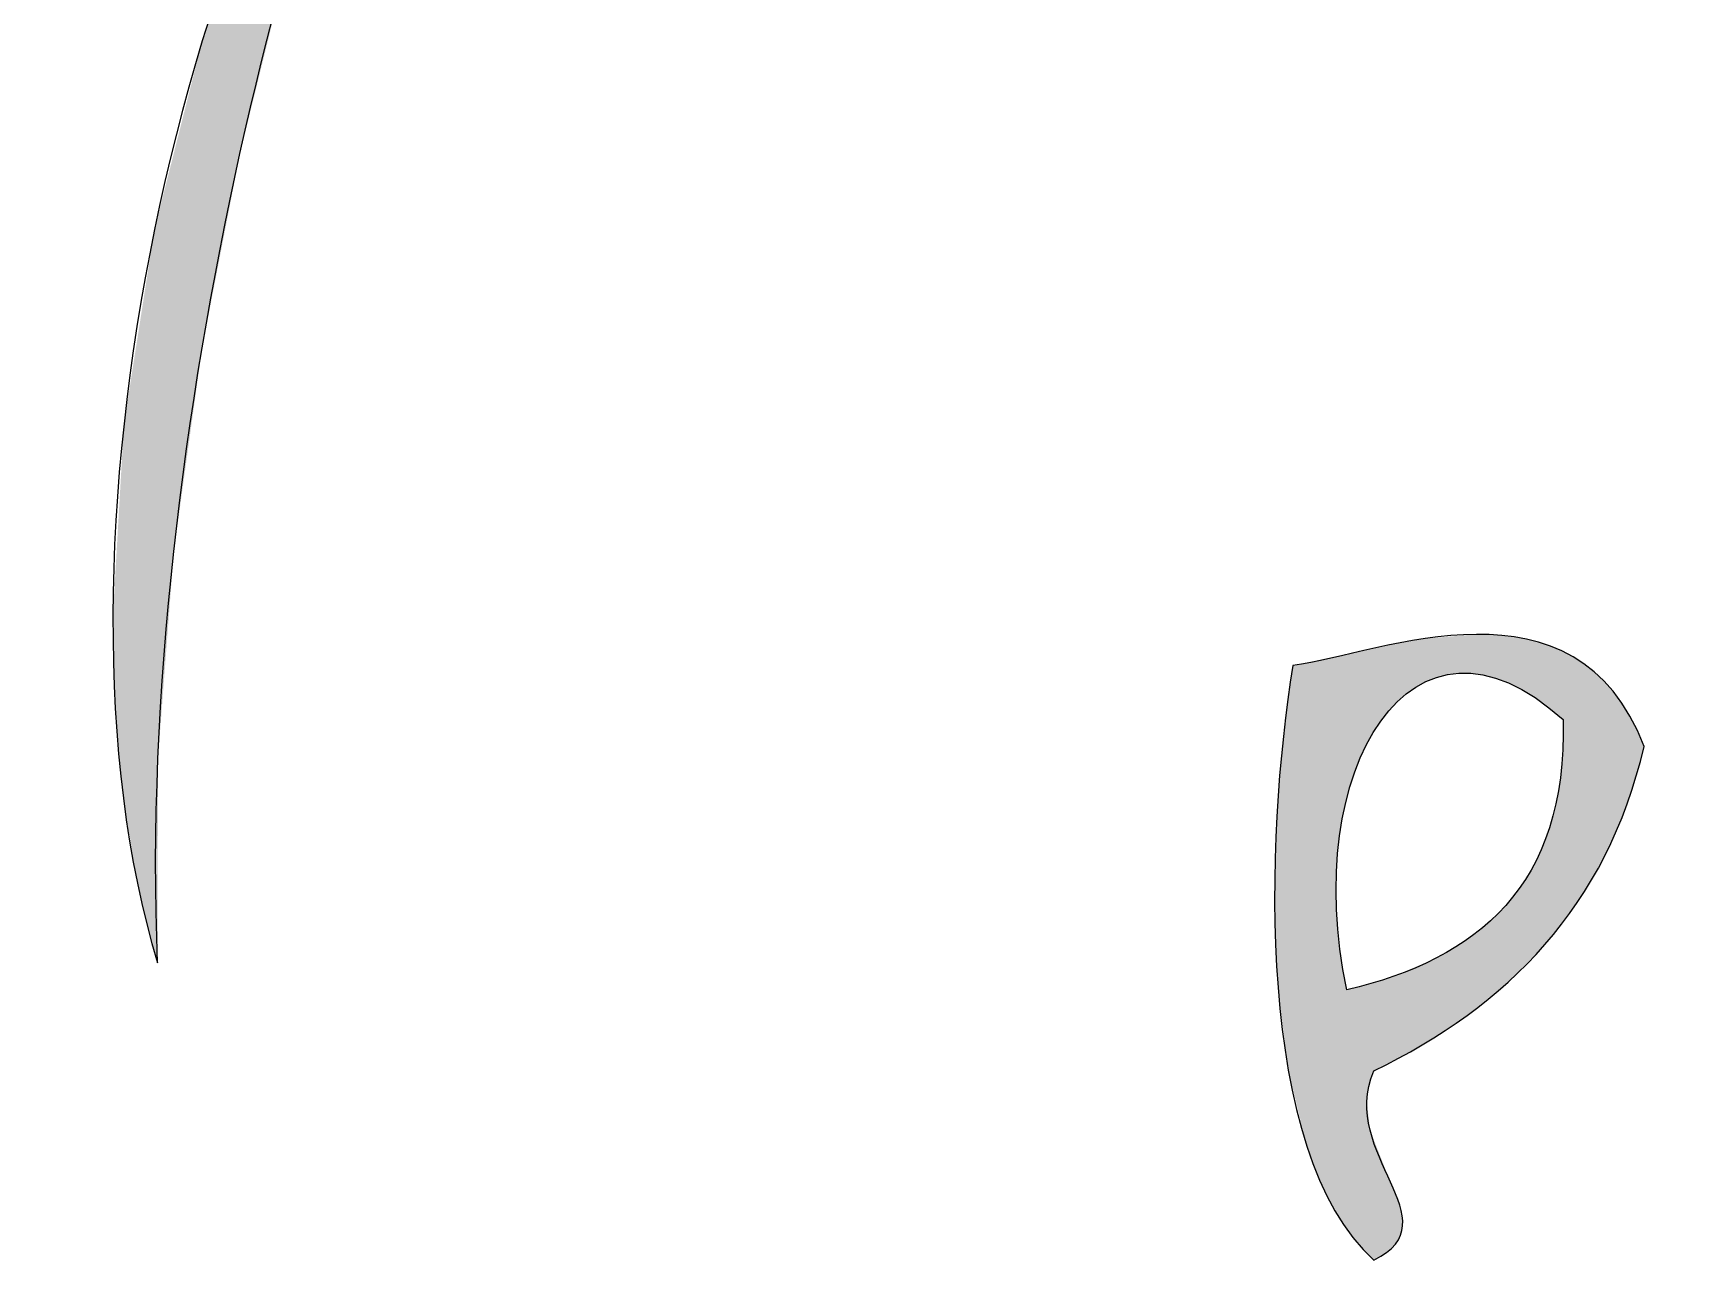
# Model space of a CAD drawing. Extents: x 1.3 to 10.6, y -15.3 to -4.1.
# Drawn here: x 2.278 to 5.085, y -15.34 to -13.246 of the extents above; entities that cross this region are included whole.
import ezdxf

# ---------------------------------------------------------------- set-up
doc = ezdxf.new("R2010")
doc.units = 0
doc.layers.add('_____2', color=7, linetype='CONTINUOUS')

# ---------------------------------------------------------------- blocks, each defined once
blk = doc.blocks.new('*U20')
at = {"layer": '_____2', "color": 7}
for points in [[(4.6148, -14.3798), (4.6112, -14.2871), (4.6148, -14.2864)], [(4.6374, -14.362), (4.6148, -14.2864), (4.6374, -14.2822)], [(4.6481, -14.357), (4.6374, -14.2822), (4.6481, -14.2802)], [(4.6533, -14.3545), (4.6481, -14.2802), (4.6533, -14.2792)], [(4.6725, -14.3455), (4.6533, -14.2792), (4.6725, -14.2776)], [(4.6726, -14.3455), (4.6725, -14.2776), (4.6726, -14.2776)], [(4.7056, -14.3393), (4.6726, -14.2776), (4.7056, -14.2749)], [(4.7108, -14.3384), (4.7056, -14.2749), (4.7108, -14.2745)], [(4.7246, -14.3393), (4.7108, -14.2745), (4.7246, -14.2733)], [(4.7108, -14.3384), (4.7108, -14.2745), (4.7246, -14.3393)], [(4.7364, -14.3401), (4.7246, -14.2733), (4.7364, -14.2723)], [(4.7246, -14.3393), (4.7246, -14.2733), (4.7364, -14.3401)], [(4.7406, -14.3404), (4.7364, -14.2723), (4.7406, -14.272)], [(4.7364, -14.3401), (4.7364, -14.2723), (4.7406, -14.3404)], [(4.7406, -14.3404), (4.7406, -14.272), (4.7518, -14.3412)], [(4.7518, -14.3412), (4.7518, -14.2724), (4.7648, -14.3453)], [(4.7648, -14.3453), (4.7648, -14.273), (4.7839, -14.3513)], [(4.7839, -14.3513), (4.7839, -14.2737), (4.7906, -14.3534)], [(4.7906, -14.3534), (4.7906, -14.2747), (4.7946, -14.3546)], [(4.7946, -14.3546), (4.7946, -14.2753), (4.7953, -14.3549)], [(4.7953, -14.3549), (4.7953, -14.2754), (4.8137, -14.365)], [(4.8137, -14.365), (4.8137, -14.2782), (4.8262, -14.3719)], [(4.8262, -14.3719), (4.8262, -14.2801), (4.8339, -14.3761)], [(4.8339, -14.3761), (4.8339, -14.2824), (4.8409, -14.38)], [(4.8409, -14.38), (4.8409, -14.2844), (4.8512, -14.3881)], [(4.4992, -15.2554), (4.4731, -14.3155), (4.4992, -14.3099)], [(4.5018, -15.2593), (4.4992, -14.3099), (4.5018, -14.3094)], [(4.4992, -15.2554), (4.4992, -14.3099), (4.5018, -15.2593)], [(4.5019, -14.6761), (4.5018, -14.3094), (4.5019, -14.3094)], [(4.5072, -14.6157), (4.5019, -14.3094), (4.5072, -14.3082)], [(4.5077, -14.6129), (4.5072, -14.3082), (4.5077, -14.3081)], [(4.5178, -14.5586), (4.5077, -14.3081), (4.5178, -14.306)], [(4.5196, -14.5523), (4.5178, -14.306), (4.5196, -14.3056)], [(4.53, -14.5174), (4.5196, -14.3056), (4.53, -14.3033)], [(4.5332, -14.5065), (4.53, -14.3033), (4.5332, -14.3026)], [(4.5531, -14.4601), (4.5332, -14.3026), (4.5531, -14.2983)], [(4.5538, -14.4589), (4.5531, -14.2983), (4.5538, -14.2982)], [(4.5571, -14.4534), (4.5538, -14.2982), (4.5571, -14.2975)], [(4.5593, -14.4499), (4.5571, -14.2975), (4.5593, -14.297)], [(4.5656, -14.4394), (4.5593, -14.297), (4.5656, -14.2957)], [(4.5689, -14.4339), (4.5656, -14.2957), (4.5689, -14.295)], [(4.5773, -14.42), (4.5689, -14.295), (4.5773, -14.2934)], [(4.5875, -14.4082), (4.5773, -14.2934), (4.5875, -14.2915)], [(4.5942, -14.4004), (4.5875, -14.2915), (4.5942, -14.2902)], [(4.5999, -14.3936), (4.5942, -14.2902), (4.5999, -14.2892)], [(4.6024, -14.3907), (4.5999, -14.2892), (4.6024, -14.2887)], [(4.6055, -14.3871), (4.6024, -14.2887), (4.6055, -14.2881)], [(4.6097, -14.3838), (4.6055, -14.2881), (4.6097, -14.2873)], [(4.6112, -14.3826), (4.6097, -14.2873), (4.6112, -14.2871)], [(4.8512, -14.3881), (4.8512, -14.2874), (4.8574, -14.393)], [(4.8574, -14.393), (4.8574, -14.2892), (4.8653, -14.3992)], [(4.8653, -14.3992), (4.8653, -14.2916), (4.867, -14.4005)], [(4.867, -14.4005), (4.867, -14.292), (4.8763, -14.4078)], [(4.8763, -14.4078), (4.8763, -14.2964), (4.8839, -14.4138)], [(4.8839, -14.4138), (4.8839, -14.3), (4.888, -14.417)], [(4.888, -14.417), (4.888, -14.302), (4.8884, -14.4174)], [(4.4273, -15.0467), (4.4198, -14.382), (4.4273, -14.3254)], [(4.4513, -15.1452), (4.4273, -14.3254), (4.4513, -14.3202)], [(4.4273, -15.0467), (4.4273, -14.3254), (4.4513, -15.1452)], [(4.4731, -15.2031), (4.4513, -14.3202), (4.4731, -14.3155)], [(4.4513, -15.1452), (4.4513, -14.3202), (4.4731, -15.2031)], [(4.4731, -15.2031), (4.4731, -14.3155), (4.4992, -15.2554)], [(4.4198, -15.0159), (4.4112, -14.4462), (4.4198, -14.382)], [(4.4198, -15.0159), (4.4198, -14.382), (4.4273, -15.0467)], [(4.8884, -14.7612), (4.888, -14.4688), (4.8884, -14.4174)], [(4.4112, -14.9471), (4.4022, -14.5577), (4.4112, -14.4462)], [(4.4112, -14.9471), (4.4112, -14.4462), (4.4198, -15.0159)], [(4.888, -14.7618), (4.8839, -14.5166), (4.888, -14.4688)], [(4.8839, -14.7671), (4.8763, -14.5609), (4.8839, -14.5166)], [(4.4022, -14.8744), (4.4002, -14.5826), (4.4022, -14.5577)], [(4.4022, -14.8744), (4.4022, -14.5577), (4.4112, -14.9471)], [(4.8763, -14.7769), (4.867, -14.5958), (4.8763, -14.5609)], [(4.4002, -14.8231), (4.3964, -14.7276), (4.4002, -14.5826)], [(4.4002, -14.8231), (4.4002, -14.5826), (4.4022, -14.8744)], [(4.8574, -14.8014), (4.8512, -14.6396), (4.8574, -14.623)], [(4.8653, -14.7911), (4.8574, -14.623), (4.8653, -14.6019)], [(4.867, -14.789), (4.8653, -14.6019), (4.867, -14.5958)], [(4.8512, -14.8078), (4.8409, -14.6601), (4.8512, -14.6396)], [(4.5018, -15.2593), (4.5018, -14.6769), (4.5019, -15.2594)], [(4.8339, -14.8254), (4.8262, -14.6862), (4.8339, -14.6743)], [(4.8409, -14.8182), (4.8339, -14.6743), (4.8409, -14.6601)], [(4.8137, -14.846), (4.7953, -14.7288), (4.8137, -14.7059)], [(4.8262, -14.8331), (4.8137, -14.7059), (4.8262, -14.6862)], [(4.7906, -14.8686), (4.7839, -14.7414), (4.7906, -14.7347)], [(4.7946, -14.8654), (4.7906, -14.7347), (4.7946, -14.7297)], [(4.7953, -14.8646), (4.7946, -14.7297), (4.7953, -14.7288)], [(4.5019, -15.2594), (4.5019, -14.7417), (4.5072, -15.2674)], [(4.7648, -14.8896), (4.7518, -14.7716), (4.7648, -14.7608)], [(4.7839, -14.874), (4.7648, -14.7608), (4.7839, -14.7414)], [(4.7364, -14.9126), (4.7246, -14.7924), (4.7364, -14.7843)], [(4.7406, -14.9092), (4.7364, -14.7843), (4.7406, -14.7809)], [(4.7518, -14.9001), (4.7406, -14.7809), (4.7518, -14.7716)], [(4.5072, -15.2674), (4.5072, -14.8032), (4.5077, -15.2681)], [(4.5077, -15.2681), (4.5077, -14.8092), (4.5178, -15.2831)], [(4.7056, -14.9347), (4.6726, -14.8242), (4.7056, -14.8054)], [(4.7108, -14.9313), (4.7056, -14.8054), (4.7108, -14.8019)], [(4.7246, -14.9222), (4.7108, -14.8019), (4.7246, -14.7924)], [(4.6374, -14.9783), (4.6148, -14.8489), (4.6374, -14.8392)], [(4.6481, -14.9725), (4.6374, -14.8392), (4.6481, -14.8346)], [(4.6533, -14.9691), (4.6481, -14.8346), (4.6533, -14.8324)], [(4.6725, -14.9565), (4.6533, -14.8324), (4.6725, -14.8242)], [(4.6726, -14.9565), (4.6725, -14.8242), (4.6726, -14.8242)], [(4.5178, -15.2831), (4.5178, -14.8678), (4.5196, -15.2858)], [(4.53, -15.3012), (4.5196, -14.8787), (4.53, -14.8757)], [(4.5332, -15.3047), (4.53, -14.8757), (4.5332, -14.8747)], [(4.53, -15.3012), (4.53, -14.8757), (4.5332, -15.3047)], [(4.5531, -15.3262), (4.5332, -14.8747), (4.5531, -14.8689)], [(4.5332, -15.3047), (4.5332, -14.8747), (4.5531, -15.3262)], [(4.5538, -15.3269), (4.5531, -14.8689), (4.5538, -14.8687)], [(4.5531, -15.3262), (4.5531, -14.8689), (4.5538, -15.3269)], [(4.5571, -15.0433), (4.5538, -14.8687), (4.5571, -14.8678)], [(4.5593, -15.0366), (4.5571, -14.8678), (4.5593, -14.8671)], [(4.5656, -15.0168), (4.5593, -14.8671), (4.5656, -14.8653)], [(4.5689, -15.015), (4.5656, -14.8653), (4.5689, -14.8643)], [(4.5773, -15.0105), (4.5689, -14.8643), (4.5773, -14.8619)], [(4.5875, -15.0051), (4.5773, -14.8619), (4.5875, -14.8589)], [(4.5942, -15.0015), (4.5875, -14.8589), (4.5942, -14.857)], [(4.5999, -14.9984), (4.5942, -14.857), (4.5999, -14.8553)], [(4.6024, -14.9971), (4.5999, -14.8553), (4.6024, -14.8542)], [(4.6055, -14.9954), (4.6024, -14.8542), (4.6055, -14.8529)], [(4.6097, -14.9931), (4.6055, -14.8529), (4.6097, -14.8511)], [(4.6112, -14.9924), (4.6097, -14.8511), (4.6112, -14.8504)], [(4.6148, -14.9904), (4.6112, -14.8504), (4.6148, -14.8489)], [(4.5196, -15.2858), (4.5196, -14.8787), (4.53, -15.3012)], [(4.5538, -15.3269), (4.5538, -15.069), (4.5571, -15.3305)], [(4.5571, -15.3305), (4.5571, -15.0989), (4.5593, -15.3328)], [(4.5593, -15.3328), (4.5593, -15.1182), (4.5656, -15.3396)]]:
    blk.add_solid(points, dxfattribs=at)
at = {"layer": '_____2', "color": 7, "extrusion": (0, 0, -1)}
for points in [[(-4.6148, -14.3798), (-4.6148, -14.2864), (-4.6374, -14.362)], [(-4.6374, -14.362), (-4.6374, -14.2822), (-4.6481, -14.357)], [(-4.6481, -14.357), (-4.6481, -14.2802), (-4.6533, -14.3545)], [(-4.6533, -14.3545), (-4.6533, -14.2792), (-4.6725, -14.3455)], [(-4.6725, -14.3455), (-4.6725, -14.2776), (-4.6726, -14.3455)], [(-4.6726, -14.3455), (-4.6726, -14.2776), (-4.7056, -14.3393)], [(-4.7056, -14.3393), (-4.7056, -14.2749), (-4.7108, -14.3384)], [(-4.7518, -14.3412), (-4.7406, -14.272), (-4.7518, -14.2724)], [(-4.7648, -14.3453), (-4.7518, -14.2724), (-4.7648, -14.273)], [(-4.7839, -14.3513), (-4.7648, -14.273), (-4.7839, -14.2737)], [(-4.7906, -14.3534), (-4.7839, -14.2737), (-4.7906, -14.2747)], [(-4.7946, -14.3546), (-4.7906, -14.2747), (-4.7946, -14.2753)], [(-4.7953, -14.3549), (-4.7946, -14.2753), (-4.7953, -14.2754)], [(-4.8137, -14.365), (-4.7953, -14.2754), (-4.8137, -14.2782)], [(-4.8262, -14.3719), (-4.8137, -14.2782), (-4.8262, -14.2801)], [(-4.8339, -14.3761), (-4.8262, -14.2801), (-4.8339, -14.2824)], [(-4.8409, -14.38), (-4.8339, -14.2824), (-4.8409, -14.2844)], [(-4.8512, -14.3881), (-4.8409, -14.2844), (-4.8512, -14.2874)], [(-4.5018, -14.6769), (-4.5018, -14.3094), (-4.5019, -14.6761)], [(-4.5019, -14.6761), (-4.5019, -14.3094), (-4.5072, -14.6157)], [(-4.5072, -14.6157), (-4.5072, -14.3082), (-4.5077, -14.6129)], [(-4.5077, -14.6129), (-4.5077, -14.3081), (-4.5178, -14.5586)], [(-4.5178, -14.5586), (-4.5178, -14.306), (-4.5196, -14.5523)], [(-4.5196, -14.5523), (-4.5196, -14.3056), (-4.53, -14.5174)], [(-4.53, -14.5174), (-4.53, -14.3033), (-4.5332, -14.5065)], [(-4.5332, -14.5065), (-4.5332, -14.3026), (-4.5531, -14.4601)], [(-4.5531, -14.4601), (-4.5531, -14.2983), (-4.5538, -14.4589)], [(-4.5538, -14.4589), (-4.5538, -14.2982), (-4.5571, -14.4534)], [(-4.5571, -14.4534), (-4.5571, -14.2975), (-4.5593, -14.4499)], [(-4.5593, -14.4499), (-4.5593, -14.297), (-4.5656, -14.4394)], [(-4.5656, -14.4394), (-4.5656, -14.2957), (-4.5689, -14.4339)], [(-4.5689, -14.4339), (-4.5689, -14.295), (-4.5773, -14.42)], [(-4.5773, -14.42), (-4.5773, -14.2934), (-4.5875, -14.4082)], [(-4.5875, -14.4082), (-4.5875, -14.2915), (-4.5942, -14.4004)], [(-4.5942, -14.4004), (-4.5942, -14.2902), (-4.5999, -14.3936)], [(-4.5999, -14.3936), (-4.5999, -14.2892), (-4.6024, -14.3907)], [(-4.6024, -14.3907), (-4.6024, -14.2887), (-4.6055, -14.3871)], [(-4.6055, -14.3871), (-4.6055, -14.2881), (-4.6097, -14.3838)], [(-4.6097, -14.3838), (-4.6097, -14.2873), (-4.6112, -14.3826)], [(-4.6112, -14.3826), (-4.6112, -14.2871), (-4.6148, -14.3798)], [(-4.8574, -14.393), (-4.8512, -14.2874), (-4.8574, -14.2892)], [(-4.8653, -14.3992), (-4.8574, -14.2892), (-4.8653, -14.2916)], [(-4.867, -14.4005), (-4.8653, -14.2916), (-4.867, -14.292)], [(-4.8763, -14.4078), (-4.867, -14.292), (-4.8763, -14.2964)], [(-4.8839, -14.4138), (-4.8763, -14.2964), (-4.8839, -14.3)], [(-4.888, -14.417), (-4.8839, -14.3), (-4.888, -14.302)], [(-4.8884, -14.4174), (-4.888, -14.302), (-4.8884, -14.3022)], [(-4.8884, -14.7612), (-4.8884, -14.3022), (-4.9055, -14.739)], [(-4.9055, -14.739), (-4.8884, -14.3022), (-4.9055, -14.3103)], [(-4.9055, -14.739), (-4.9055, -14.3103), (-4.9126, -14.7298)], [(-4.9126, -14.7298), (-4.9055, -14.3103), (-4.9126, -14.3153)], [(-4.9126, -14.7298), (-4.9126, -14.3153), (-4.9414, -14.6809)], [(-4.9414, -14.6809), (-4.9126, -14.3153), (-4.9414, -14.3357)], [(-4.9414, -14.6809), (-4.9414, -14.3357), (-4.9596, -14.65)], [(-4.9596, -14.65), (-4.9414, -14.3357), (-4.9596, -14.3545)], [(-4.9596, -14.65), (-4.9596, -14.3545), (-4.9739, -14.6168)], [(-4.9739, -14.6168), (-4.9596, -14.3545), (-4.9739, -14.3692)], [(-4.9739, -14.6168), (-4.9739, -14.3692), (-4.9978, -14.5614)], [(-4.9978, -14.5614), (-4.9739, -14.3692), (-4.9978, -14.4045)], [(-4.9978, -14.5614), (-4.9978, -14.4045), (-5.0025, -14.5454)], [(-5.0025, -14.5454), (-4.9978, -14.4045), (-5.0025, -14.4115)], [(-5.0025, -14.5454), (-5.0025, -14.4115), (-5.0267, -14.4635)], [(-4.888, -14.7618), (-4.888, -14.4688), (-4.8884, -14.7612)], [(-4.8839, -14.7671), (-4.8839, -14.5166), (-4.888, -14.7618)], [(-4.8763, -14.7769), (-4.8763, -14.5609), (-4.8839, -14.7671)], [(-4.8574, -14.8014), (-4.8574, -14.623), (-4.8653, -14.7911)], [(-4.8653, -14.7911), (-4.8653, -14.6019), (-4.867, -14.789)], [(-4.867, -14.789), (-4.867, -14.5958), (-4.8763, -14.7769)], [(-4.8512, -14.8078), (-4.8512, -14.6396), (-4.8574, -14.8014)], [(-4.5019, -15.2594), (-4.5018, -14.6769), (-4.5019, -14.7417)], [(-4.8339, -14.8254), (-4.8339, -14.6743), (-4.8409, -14.8182)], [(-4.8409, -14.8182), (-4.8409, -14.6601), (-4.8512, -14.8078)], [(-4.8137, -14.846), (-4.8137, -14.7059), (-4.8262, -14.8331)], [(-4.8262, -14.8331), (-4.8262, -14.6862), (-4.8339, -14.8254)], [(-4.7906, -14.8686), (-4.7906, -14.7347), (-4.7946, -14.8654)], [(-4.7946, -14.8654), (-4.7946, -14.7297), (-4.7953, -14.8646)], [(-4.7953, -14.8646), (-4.7953, -14.7288), (-4.8137, -14.846)], [(-4.5072, -15.2674), (-4.5019, -14.7417), (-4.5072, -14.8032)], [(-4.7648, -14.8896), (-4.7648, -14.7608), (-4.7839, -14.874)], [(-4.7839, -14.874), (-4.7839, -14.7414), (-4.7906, -14.8686)], [(-4.7364, -14.9126), (-4.7364, -14.7843), (-4.7406, -14.9092)], [(-4.7406, -14.9092), (-4.7406, -14.7809), (-4.7518, -14.9001)], [(-4.7518, -14.9001), (-4.7518, -14.7716), (-4.7648, -14.8896)], [(-4.5077, -15.2681), (-4.5072, -14.8032), (-4.5077, -14.8092)], [(-4.5178, -15.2831), (-4.5077, -14.8092), (-4.5178, -14.8678)], [(-4.7056, -14.9347), (-4.7056, -14.8054), (-4.7108, -14.9313)], [(-4.7108, -14.9313), (-4.7108, -14.8019), (-4.7246, -14.9222)], [(-4.7246, -14.9222), (-4.7246, -14.7924), (-4.7364, -14.9126)], [(-4.6374, -14.9783), (-4.6374, -14.8392), (-4.6481, -14.9725)], [(-4.6481, -14.9725), (-4.6481, -14.8346), (-4.6533, -14.9691)], [(-4.6533, -14.9691), (-4.6533, -14.8324), (-4.6725, -14.9565)], [(-4.6725, -14.9565), (-4.6725, -14.8242), (-4.6726, -14.9565)], [(-4.6726, -14.9565), (-4.6726, -14.8242), (-4.7056, -14.9347)], [(-4.5196, -15.2858), (-4.5178, -14.8678), (-4.5196, -14.8787)], [(-4.5538, -15.069), (-4.5538, -14.8687), (-4.5571, -15.0433)], [(-4.5571, -15.0433), (-4.5571, -14.8678), (-4.5593, -15.0366)], [(-4.5593, -15.0366), (-4.5593, -14.8671), (-4.5656, -15.0168)], [(-4.5656, -15.0168), (-4.5656, -14.8653), (-4.5689, -15.015)], [(-4.5689, -15.015), (-4.5689, -14.8643), (-4.5773, -15.0105)], [(-4.5773, -15.0105), (-4.5773, -14.8619), (-4.5875, -15.0051)], [(-4.5875, -15.0051), (-4.5875, -14.8589), (-4.5942, -15.0015)], [(-4.5942, -15.0015), (-4.5942, -14.857), (-4.5999, -14.9984)], [(-4.5999, -14.9984), (-4.5999, -14.8553), (-4.6024, -14.9971)], [(-4.6024, -14.9971), (-4.6024, -14.8542), (-4.6055, -14.9954)], [(-4.6055, -14.9954), (-4.6055, -14.8529), (-4.6097, -14.9931)], [(-4.6097, -14.9931), (-4.6097, -14.8511), (-4.6112, -14.9924)], [(-4.6112, -14.9924), (-4.6112, -14.8504), (-4.6148, -14.9904)], [(-4.6148, -14.9904), (-4.6148, -14.8489), (-4.6374, -14.9783)], [(-4.5571, -15.3305), (-4.5538, -15.069), (-4.5571, -15.0989)], [(-4.5593, -15.3328), (-4.5571, -15.0989), (-4.5593, -15.1182)], [(-4.5656, -15.3396), (-4.5593, -15.1182), (-4.5656, -15.1343)], [(-4.5656, -15.3396), (-4.5656, -15.1343), (-4.5689, -15.3376)], [(-4.5689, -15.3376), (-4.5656, -15.1343), (-4.5689, -15.1427)], [(-4.5689, -15.3376), (-4.5689, -15.1427), (-4.5773, -15.3326)], [(-4.5773, -15.3326), (-4.5689, -15.1427), (-4.5773, -15.1641)], [(-4.5773, -15.3326), (-4.5773, -15.1641), (-4.5875, -15.3266)], [(-4.5875, -15.3266), (-4.5773, -15.1641), (-4.5875, -15.1898)], [(-4.5875, -15.3266), (-4.5875, -15.1898), (-4.5942, -15.3202)], [(-4.5942, -15.3202), (-4.5875, -15.1898), (-4.5942, -15.2068)], [(-4.5942, -15.3202), (-4.5942, -15.2068), (-4.5999, -15.3148)], [(-4.5999, -15.3148), (-4.5942, -15.2068), (-4.5999, -15.2212)], [(-4.5999, -15.3148), (-4.5999, -15.2212), (-4.6024, -15.3124)], [(-4.6024, -15.3124), (-4.5999, -15.2212), (-4.6024, -15.2274)], [(-4.6024, -15.3124), (-4.6024, -15.2274), (-4.6055, -15.307)], [(-4.6055, -15.307), (-4.6024, -15.2274), (-4.6055, -15.2353)], [(-4.6055, -15.307), (-4.6055, -15.2353), (-4.6097, -15.2998)], [(-4.6097, -15.2998), (-4.6055, -15.2353), (-4.6097, -15.2458)], [(-4.6097, -15.2998), (-4.6097, -15.2458), (-4.6112, -15.2973)], [(-4.6112, -15.2973), (-4.6097, -15.2458), (-4.6112, -15.2561)], [(-4.6112, -15.2973), (-4.6112, -15.2561), (-4.6148, -15.2811)]]:
    blk.add_solid(points, dxfattribs=at)
blk = doc.blocks.new('*U24')
at = {"layer": '_____2', "color": 7}
for points in [[(2.8757, -12.6432), (2.8757, -12.5817), (2.9518, -12.4809)], [(2.8757, -12.6432), (2.8724, -12.5869), (2.8757, -12.5817)], [(2.8037, -12.8357), (2.8037, -12.6962), (2.8724, -12.6502)], [(2.8037, -12.8357), (2.7891, -12.726), (2.8037, -12.6962)], [(2.7071, -13.1456), (2.7071, -12.8932), (2.7891, -12.8751)], [(2.7071, -13.1456), (2.6742, -12.9601), (2.7071, -12.8932)], [(2.6742, -13.2781), (2.6312, -13.0801), (2.6742, -12.9601)], [(2.6312, -13.4517), (2.5669, -13.2595), (2.6312, -13.0801)], [(2.5666, -13.7834), (2.5183, -13.4514), (2.5666, -13.2606)], [(2.5669, -13.782), (2.5666, -13.2606), (2.5669, -13.2595)], [(2.5183, -14.1307), (2.4913, -13.558), (2.5183, -13.4514)], [(2.4854, -14.8117), (2.4562, -13.7671), (2.4854, -13.5814)], [(2.4906, -14.8325), (2.4854, -13.5814), (2.4906, -13.5606)], [(2.4854, -14.8117), (2.4854, -13.5814), (2.4906, -14.8325)], [(2.4913, -14.4838), (2.4906, -13.5606), (2.4913, -13.558)], [(2.4562, -14.6964), (2.4333, -13.9127), (2.4562, -13.7671)], [(2.4562, -14.6964), (2.4562, -13.7671), (2.4854, -14.8117)], [(2.4333, -14.5575), (2.4323, -13.9303), (2.4333, -13.9127)], [(2.4333, -14.5575), (2.4333, -13.9127), (2.4562, -14.6964)], [(2.4323, -14.5513), (2.4185, -14.169), (2.4323, -13.9303)], [(2.4323, -14.5513), (2.4323, -13.9303), (2.4333, -14.5575)], [(2.4185, -14.3987), (2.4144, -14.2403), (2.4185, -14.169)], [(2.4185, -14.3987), (2.4185, -14.169), (2.4323, -14.5513)]]:
    blk.add_solid(points, dxfattribs=at)
at = {"layer": '_____2', "color": 7, "extrusion": (0, 0, -1)}
for points in [[(-2.8724, -12.6502), (-2.8037, -12.6962), (-2.8724, -12.5869)], [(-2.8724, -12.6502), (-2.8724, -12.5869), (-2.8757, -12.6432)], [(-2.7891, -12.8751), (-2.7071, -12.8932), (-2.7891, -12.726)], [(-2.7891, -12.8751), (-2.7891, -12.726), (-2.8037, -12.8357)], [(-2.6742, -13.2781), (-2.6742, -12.9601), (-2.7071, -13.1456)], [(-2.6312, -13.4517), (-2.6312, -13.0801), (-2.6742, -13.2781)], [(-2.5666, -13.7834), (-2.5666, -13.2606), (-2.5669, -13.782)], [(-2.5669, -13.782), (-2.5669, -13.2595), (-2.6312, -13.4517)], [(-2.5183, -14.1307), (-2.5183, -13.4514), (-2.5666, -13.7834)], [(-2.4906, -14.8325), (-2.4906, -13.5606), (-2.4913, -14.4838)], [(-2.4913, -14.4838), (-2.4913, -13.558), (-2.5183, -14.1307)]]:
    blk.add_solid(points, dxfattribs=at)
blk = doc.blocks.new('BLOCK_3')
at = {"layer": '_____2'}
for points, knots in [([(2.4906, -14.8325), (2.2779, -14.1338), (2.5356, -12.9787), (2.9518, -12.4809), (2.7497, -12.8495), (2.4527, -13.9172), (2.4906, -14.8325)], [0, 0, 0, 0, 1, 1, 1, 2, 2, 2, 2]), ([(5.0267, -14.4635), (4.9625, -14.7374), (4.7932, -14.9062), (4.5656, -15.0168), (4.505, -15.1598), (4.7024, -15.2728), (4.5656, -15.3396), (4.3618, -15.156), (4.3797, -14.6206), (4.4273, -14.3254), (4.5797, -14.3037), (4.9106, -14.1587), (5.0267, -14.4635)], [0, 0, 0, 0, 1, 1, 1, 2, 2, 2, 3, 3, 3, 4, 4, 4, 4]), ([(4.5196, -14.8787), (4.743, -14.8256), (4.8958, -14.7016), (4.8884, -14.4174), (4.6307, -14.1841), (4.4395, -14.5039), (4.5196, -14.8787)], [0, 0, 0, 0, 1, 1, 1, 2, 2, 2, 2])]:
    blk.add_open_spline(points, degree=3, knots=knots, dxfattribs=at)
at = {"layer": '_____2', "color": 7}
for name in ['*U24', '*U20']:
    blk.add_blockref(name, (0, 0), dxfattribs=at)
blk = doc.blocks.new('BLOCK_2')
at = {"layer": '_____2'}
blk.add_blockref('BLOCK_3', (0, 0), dxfattribs=at)

msp = doc.modelspace()

# ---------------------------------------------------------------- linework, layer by layer
at = {"layer": '_____2'}
msp.add_open_spline([(8.5711, -13.3339), (8.3933, -13.0455), (7.87, -12.669), (7.4886, -12.5339), (7.1072, -12.3989), (4.4759, -12.9625), (4.2407, -13.0517), (4.0056, -13.141), (3.2877, -13.1051), (2.7345, -13.0517), (2.9304, -12.6042), (3.7608, -12.5274), (4.0054, -12.3927), (4.25, -12.258), (6.4764, -10.8007), (6.6411, -10.3687), (6.8058, -9.9367), (6.7772, -9.1693), (6.1705, -9.0275), (5.1153, -8.6064), (3.9832, -9.93), (4.0054, -9.9922), (4.0277, -10.0543), (3.6308, -9.1429), (3.1457, -9.4663), (2.5278, -7.9573), (5.6003, -5.9531), (7.7708, -8.2036), (8.4298, -8.9443), (8.3919, -9.0749), (8.5239, -9.4745), (8.6558, -9.8742), (8.9032, -11.7681), (9.1829, -12.628), (9.3004, -12.9897), (9.8147, -13.7694), (9.1357, -13.8517), (8.8057, -13.892), (8.7488, -13.6223), (8.5711, -13.3339)], degree=3, knots=[0, 0, 0, 0, 1, 1, 1, 2, 2, 2, 3, 3, 3, 4, 4, 4, 5, 5, 5, 6, 6, 6, 7, 7, 7, 8, 8, 8, 9, 9, 9, 10, 10, 10, 11, 11, 11, 12, 12, 12, 13, 13, 13, 13], dxfattribs=at)

# ---------------------------------------------------------------- block references
msp.add_blockref('BLOCK_2', (0, 0), dxfattribs=at)

doc.saveas('drawing.dxf')
